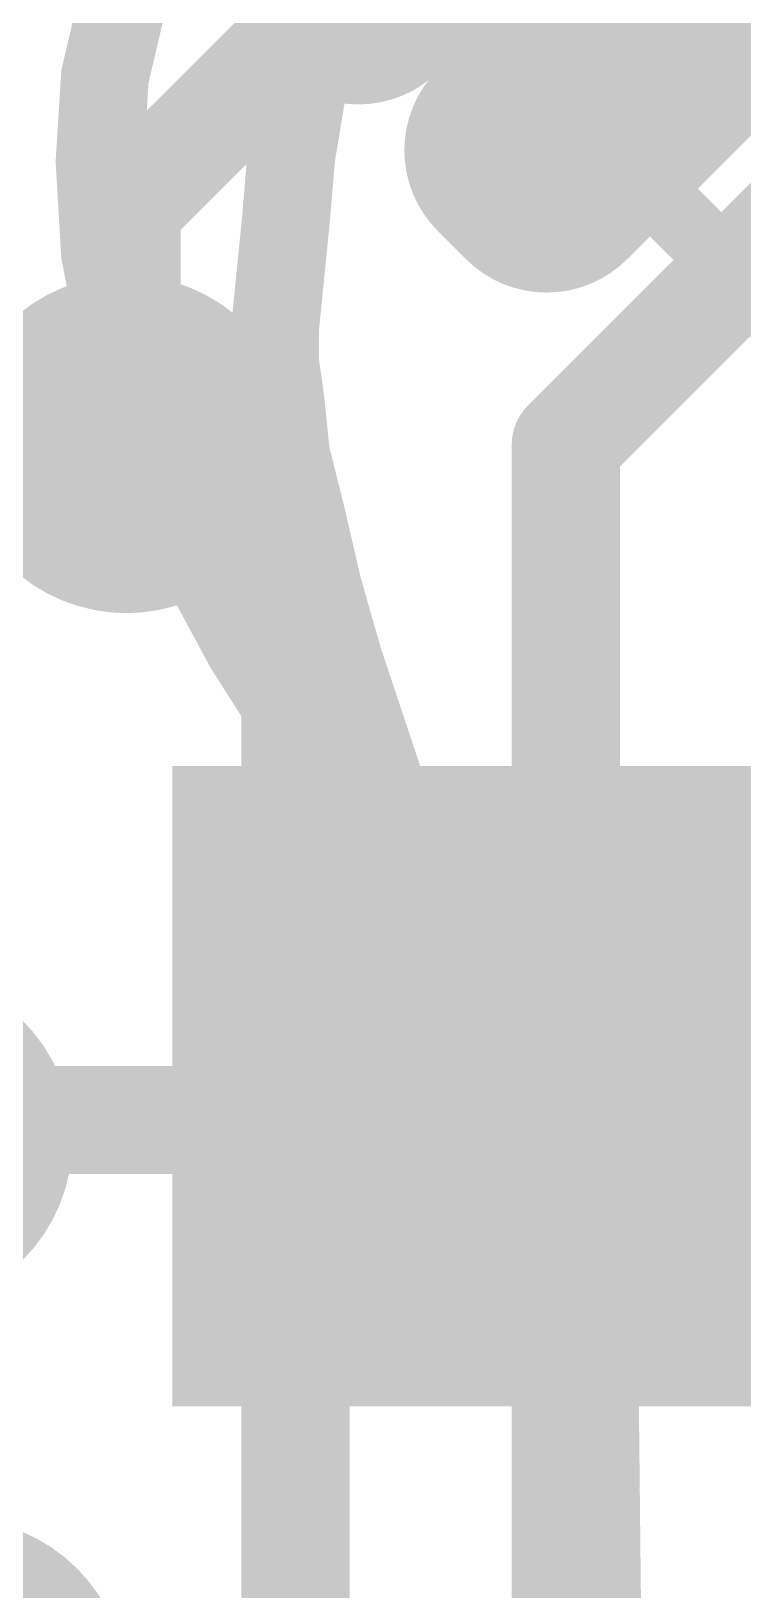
# Model space of a CAD drawing. Extents: x -41 to 66, y -12 to 41.
# Drawn here: x 8.393 to 9.73, y 11.436 to 14.365 of the extents above; entities that cross this region are included whole.
import ezdxf

# ---------------------------------------------------------------- set-up
doc = ezdxf.new("R2010")
doc.units = 0
for name, color, linetype in [('1', 12, 'CONTINUOUS'), ('16', 132, 'CONTINUOUS'), ('18', 110, 'CONTINUOUS'), ('22', 40, 'CONTINUOUS'), ('29', 253, 'CONTINUOUS'), ('31', 253, 'CONTINUOUS'), ('51', 53, 'CONTINUOUS')]:
    doc.layers.add(name, color=color, linetype=linetype)

# ---------------------------------------------------------------- blocks, each defined once
blk = doc.blocks.new('RECT')
blk.add_solid([(-0.5, -0.5), (0.5, -0.5), (-0.5, 0.5), (0.5, 0.5)])
blk = doc.blocks.new('RECT128000X48000R85')
at = {"const_width": 0.1275}
blk.add_lwpolyline([(0.3362, -0.0225), (0.3362, 0.0225, 0.4142), (0.2725, 0.0863), (-0.2725, 0.0863, 0.4142), (-0.3362, 0.0225), (-0.3362, -0.0225, 0.4142), (-0.2725, -0.0863), (0.2725, -0.0863, 0.4142)], format="xyb", close=True, dxfattribs=at)
blk.add_solid([(-0.2979, -0.0479), (0.2979, -0.0479), (-0.2979, 0.0479), (0.2979, 0.0479)])
blk = doc.blocks.new('RECT160512X80512R85')
at = {"const_width": 0.2139}
blk.add_lwpolyline([(0.3947, -0.0377), (0.3947, 0.0377, 0.4142), (0.2877, 0.1447), (-0.2877, 0.1447, 0.4142), (-0.3947, 0.0377), (-0.3947, -0.0377, 0.4142), (-0.2877, -0.1447), (0.2877, -0.1447, 0.4142)], format="xyb", close=True, dxfattribs=at)
blk.add_solid([(-0.3131, -0.0631), (0.3131, -0.0631), (-0.3131, 0.0631), (0.3131, 0.0631)])
blk = doc.blocks.new('ROUNDV')
at = {"const_width": 0.5}
blk.add_lwpolyline([(0, -0.25, 1), (0, 0.25, 1), (0, -0.25)], format="xyb", dxfattribs=at)

msp = doc.modelspace()

# ---------------------------------------------------------------- linework, layer by layer
at = {"layer": '1', "const_width": 0.2032}
for points in [[(7.747, 13.9106), (8.8465, 15.01)], [(9.1851, 14.6461), (8.5725, 14.0335)], [(9.8425, 14.6217), (9.5386, 14.3179)], [(8.5725, 14.0335), (8.5725, 13.589)], [(9.2465, 12.319), (9.31, 12.3825)], [(8.1915, 12.319), (9.2465, 12.319)]]:
    msp.add_lwpolyline(points, dxfattribs=at)
at = {"layer": '1', "const_width": 0.1016}
for points in [[(9.5027, 14.3538, 1), (9.5745, 14.2819)], [(8.6233, 14.0335, 1), (8.5217, 14.0335)], [(8.5366, 14.0694, 1), (8.6084, 13.9976)], [(8.5217, 13.589, 1), (8.6233, 13.589)], [(9.3459, 12.3466, 1), (9.2741, 12.4184)], [(9.2465, 12.2682, 1), (9.2465, 12.3698)], [(9.2106, 12.3549, 1), (9.2824, 12.2831)]]:
    msp.add_lwpolyline(points, format="xyb", dxfattribs=at)
at = {"layer": '16', "const_width": 0.2032}
for points in [[(10.795, 14.986), (9.398, 13.589)], [(8.89, 13.2715), (8.5725, 13.589)], [(9.398, 6.731), (9.398, 13.589)], [(8.89, 8.128), (8.89, 13.2715)]]:
    msp.add_lwpolyline(points, dxfattribs=at)
at = {"layer": '16', "const_width": 0.1016}
for points in [[(8.6084, 13.6249, 1), (8.5366, 13.5531)], [(9.4488, 13.589, 1), (9.3472, 13.589)], [(9.3621, 13.6249, 1), (9.4339, 13.5531)], [(8.9408, 13.2715, 1), (8.8392, 13.2715)], [(8.8541, 13.2356, 1), (8.9259, 13.3074)]]:
    msp.add_lwpolyline(points, format="xyb", dxfattribs=at)
at = {"layer": '22', "const_width": 0.165}
for points in [[(8.972, 14.51), (8.932, 14.38)], [(8.532, 14.28), (8.572, 14.45)], [(8.932, 14.38), (8.902, 14.25)], [(8.522, 14.12), (8.532, 14.28)], [(8.902, 14.25), (8.882, 14.13)], [(8.882, 14.13), (8.872, 14.01)], [(8.532, 13.95), (8.522, 14.12)], [(8.872, 14.01), (8.852, 13.81)], [(8.562, 13.79), (8.532, 13.95)], [(8.852, 13.81), (8.852, 13.74)], [(8.612, 13.63), (8.562, 13.79)], [(8.852, 13.74), (8.862, 13.67)], [(8.862, 13.67), (8.872, 13.57)], [(8.672, 13.48), (8.612, 13.63)], [(8.872, 13.57), (8.902, 13.45)], [(8.732, 13.34), (8.672, 13.48)], [(8.902, 13.45), (8.932, 13.32)], [(8.802, 13.21), (8.732, 13.34)], [(8.932, 13.32), (8.972, 13.18)], [(8.872, 13.1), (8.802, 13.21)], [(8.972, 13.18), (9.072, 12.88)], [(8.942, 13), (8.872, 13.1)], [(9.002, 12.92), (8.942, 13)], [(9.042, 12.86), (9.002, 12.92)], [(9.072, 12.88), (9.122, 12.72)], [(9.072, 12.82), (9.042, 12.86)], [(9.092, 12.81), (9.072, 12.82)], [(9.122, 12.72), (9.172, 12.57)], [(9.172, 12.57), (9.232, 12.43)], [(9.232, 12.43), (9.282, 12.29)], [(9.282, 12.29), (9.322, 12.17)], [(9.322, 12.17), (9.372, 12.06)], [(9.372, 12.06), (9.402, 11.97)], [(9.402, 11.97), (9.432, 11.91)], [(9.432, 11.91), (9.452, 11.86)], [(9.452, 11.86), (9.452, 11.85)], [(9.452, 11.85), (9.462, 10.9)]]:
    msp.add_lwpolyline(points, dxfattribs=at)
at = {"layer": '22', "const_width": 0.0825}
for points in [[(8.9722, 14.3707, 1), (8.8918, 14.3893)], [(8.8926, 14.3921, 1), (8.9714, 14.3679)], [(8.5732, 14.2774, 1), (8.4908, 14.2826)], [(8.4918, 14.2894, 1), (8.5722, 14.2706)], [(8.9427, 14.2432, 1), (8.8613, 14.2568)], [(8.8618, 14.2593, 1), (8.9422, 14.2407)], [(8.9231, 14.1266, 1), (8.8409, 14.1334)], [(8.5632, 14.1224, 1), (8.4808, 14.1176)], [(8.8413, 14.1368, 1), (8.9227, 14.1232)], [(8.4808, 14.1226, 1), (8.5632, 14.1174)], [(8.913, 14.0059, 1), (8.831, 14.0141)], [(8.5725, 13.9576, 1), (8.4915, 13.9424)], [(8.8309, 14.0134, 1), (8.9131, 14.0066)], [(8.4908, 13.9476, 1), (8.5732, 13.9524)], [(8.8933, 13.81, 1), (8.8108, 13.81)], [(8.6014, 13.8023, 1), (8.5226, 13.7777)], [(8.811, 13.8141, 1), (8.893, 13.8059)], [(8.5215, 13.7824, 1), (8.6025, 13.7976)], [(8.8928, 13.7458, 1), (8.8112, 13.7342)], [(8.8108, 13.74, 1), (8.8933, 13.74)], [(8.903, 13.6741, 1), (8.821, 13.6659)], [(8.6503, 13.6453, 1), (8.5737, 13.6147)], [(8.8212, 13.6642, 1), (8.9028, 13.6758)], [(8.5726, 13.6177, 1), (8.6514, 13.6423)], [(8.912, 13.58, 1), (8.832, 13.56)], [(8.831, 13.5659, 1), (8.913, 13.5741)], [(8.7099, 13.4962, 1), (8.6341, 13.4638)], [(8.6337, 13.4647, 1), (8.7103, 13.4953)], [(8.9422, 13.4593, 1), (8.8618, 13.4407)], [(8.862, 13.44, 1), (8.942, 13.46)], [(8.7683, 13.3596, 1), (8.6957, 13.3204)], [(8.6941, 13.3238, 1), (8.7699, 13.3562)], [(8.9717, 13.3313, 1), (8.8923, 13.3087)], [(8.8918, 13.3107, 1), (8.9722, 13.3293)], [(8.8368, 13.2321, 1), (8.7672, 13.1879)], [(8.7657, 13.1904, 1), (8.8383, 13.2296)], [(9.0111, 13.193, 1), (8.9329, 13.167)], [(8.9323, 13.1687, 1), (9.0117, 13.1913)], [(8.9058, 13.1237, 1), (8.8382, 13.0763)], [(8.8372, 13.0779, 1), (8.9068, 13.1221)], [(8.975, 13.0248, 1), (8.909, 12.9752)], [(8.9082, 12.9763, 1), (8.9758, 13.0237)], [(9.0363, 12.9429, 1), (8.9677, 12.8971)], [(8.969, 12.8952, 1), (9.035, 12.9448)], [(9.1114, 12.8923, 1), (9.0326, 12.8677)], [(9.075, 12.8848, 1), (9.009, 12.8353)], [(9.0077, 12.8371, 1), (9.0763, 12.8829)], [(9.0329, 12.867, 1), (9.1111, 12.893)], [(9.0904, 12.8569, 1), (9.0536, 12.7831)], [(9.0736, 12.7731, 1), (9.1104, 12.8469)], [(9.039, 12.7952, 1), (9.105, 12.8448)], [(9.1611, 12.733, 1), (9.0829, 12.707)], [(9.0826, 12.7077, 1), (9.1614, 12.7323)], [(9.2099, 12.5862, 1), (9.1341, 12.5538)], [(9.1329, 12.557, 1), (9.2111, 12.583)], [(9.2708, 12.4439, 1), (9.1932, 12.4161)], [(9.1941, 12.4138, 1), (9.2699, 12.4462)], [(9.3211, 12.303, 1), (9.2429, 12.277)], [(9.2432, 12.2761, 1), (9.3208, 12.3039)], [(9.3596, 12.1871, 1), (9.2844, 12.1529)], [(9.2829, 12.157, 1), (9.3611, 12.183)], [(9.4111, 12.073, 1), (9.3329, 12.047)], [(9.3344, 12.0429, 1), (9.4096, 12.0771)], [(9.4389, 11.9884, 1), (9.3651, 11.9516)], [(9.3629, 11.957, 1), (9.4411, 11.983)], [(9.4703, 11.9253, 1), (9.3937, 11.8947)], [(9.3951, 11.8916, 1), (9.4689, 11.9284)], [(9.4932, 11.8504, 1), (9.4108, 11.8496)], [(9.4932, 11.86, 1), (9.4108, 11.86)], [(9.4108, 11.85, 1), (9.4932, 11.85)], [(9.4137, 11.8447, 1), (9.4903, 11.8753)]]:
    msp.add_lwpolyline(points, format="xyb", dxfattribs=at)
at = {"layer": '51', "const_width": 0.127}
msp.add_lwpolyline([(5.281, 18.3443), (10.16, 13.4653)], dxfattribs=at)

# ---------------------------------------------------------------- block references
at = {"layer": '1', "rotation": 45}
for p in [(9.1851, 14.6714), (9.5386, 14.3179)]:
    msp.add_blockref('RECT128000X48000R85', p, dxfattribs=at)
at = {"layer": '1', "xscale": 1.1, "rotation": 180}
msp.add_blockref('RECT', (9.31, 12.3825), dxfattribs=at)
at = {"layer": '18', "xscale": 0.635, "yscale": 0.635}
for p in [(8.5725, 13.589), (8.5725, 13.589), (8.1534, 12.2809), (8.1534, 12.2809), (8.255, 11.2522), (8.255, 11.2522)]:
    msp.add_blockref('ROUNDV', p, dxfattribs=at)
at = {"layer": '29', "rotation": 45}
for p in [(9.1851, 14.6714), (9.5386, 14.3179)]:
    msp.add_blockref('RECT160512X80512R85', p, dxfattribs=at)
at = {"layer": '29', "xscale": 1.3032, "yscale": 1.2032, "rotation": 180}
msp.add_blockref('RECT', (9.31, 12.3825), dxfattribs=at)
at = {"layer": '31', "xscale": 0.2286, "yscale": 0.5461, "rotation": 135}
for p in [(9.1228, 14.6119), (9.4775, 14.2571)]:
    msp.add_blockref('RECT', p, dxfattribs=at)
at = {"layer": '31', "xscale": 1.1, "rotation": 180}
msp.add_blockref('RECT', (9.31, 12.3825), dxfattribs=at)
at = {"layer": '51', "xscale": 0.5001, "yscale": 0.95, "rotation": 180}
msp.add_blockref('RECT', (9.5798, 12.3774), dxfattribs=at)

doc.saveas('drawing.dxf')
